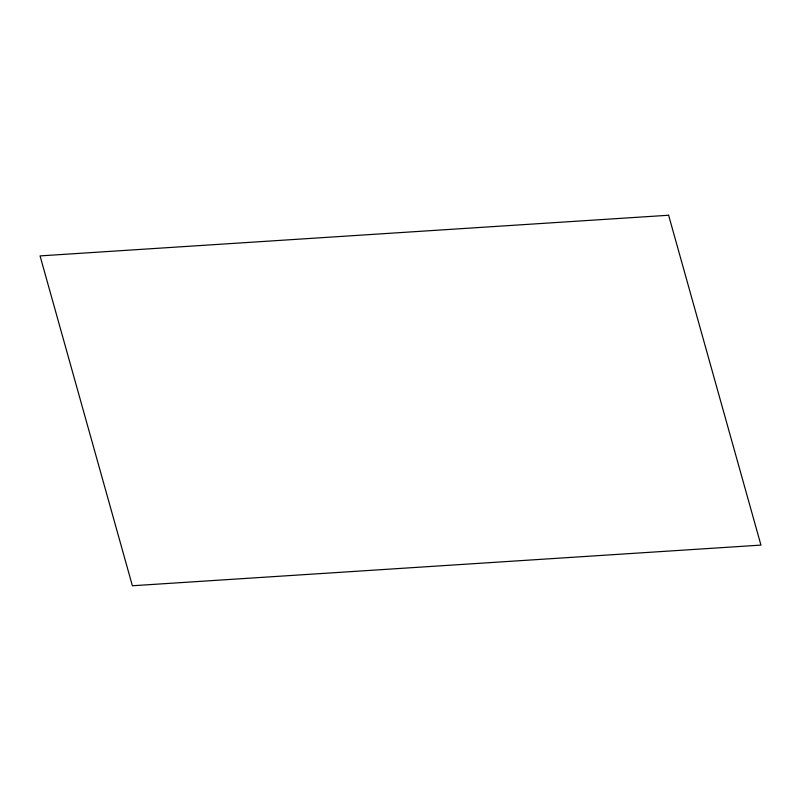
<?xml version="1.0" encoding="UTF-8"?>
<svg xmlns="http://www.w3.org/2000/svg" width="801" height="801" viewBox="0 0 801 801"><rect width="100%" height="100%" fill="white"/><g stroke="black" fill="none" stroke-linecap="round" stroke-linejoin="round"><path stroke-width="1.2" d="M668.615 215.249L40.05 255.899L132.385 585.751L760.95 545.101L668.615 215.249"/></g></svg>
